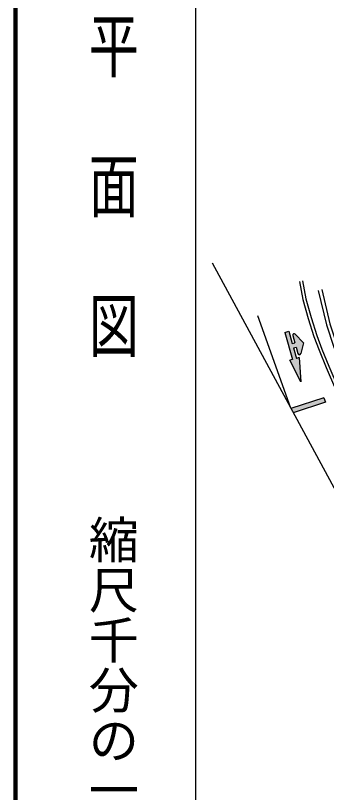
# Model space of a CAD drawing. Units: millimetres at full size, sheet at 1:1000; details may follow other scales. Extents: x 40000 to 680000, y 20000 to 380000.
# Drawn here: x 40000 to 71128, y 263250 to 340888 of the extents above; entities that cross this region are included whole.
import ezdxf
from ezdxf.enums import TextEntityAlignment as Align

# ---------------------------------------------------------------- set-up
doc = ezdxf.new("R2010")
doc.units = ezdxf.units.MM
doc.header["$LTSCALE"] = 1000
for name, color, linetype, lineweight in [('M-BGD', 7, 'Continuous', 25), ('M-BMK-OTRS', 5, 'Continuous', 25), ('M-STR-STRC', 7, 'Continuous', 25), ('M-TTL', 2, 'Continuous', 140), ('M-TTL-BAND', 7, 'Continuous', 25)]:
    doc.layers.add(name, color=color, linetype=linetype, lineweight=lineweight)
doc.styles.add('@ＭＳ ゴシック', font='')
doc.styles.get('@ＭＳ ゴシック').set_extended_font_data('@MS Gothic')

msp = doc.modelspace()

# ---------------------------------------------------------------- hatches: boundary and pattern name
at = {"layer": 'M-STR-STRC'}
for points in [[(67954, 308193), (67689, 308117), (67343, 309334), (66961, 309225), (67730, 306521), (67465, 306446), (68576, 304270), (68377, 306705), (68112, 306630), (67817, 307668), (68081, 307743), (68265, 307099, 0.77336), (68555, 307106), (68811, 308193), (68004, 309051, 0.78564), (67751, 308908)], [(71013, 302261), (70873, 302688), (67570, 301604), (67788, 301202)]]:
    msp.add_hatch(color=256, dxfattribs=at).paths.add_polyline_path(points)

# ---------------------------------------------------------------- linework, layer by layer
at = {"layer": 'M-BGD'}
for points in [[(68418, 314322), (68775, 312506), (69293, 310621), (69871, 308827), (70390, 307435), (71084, 305729), (72036, 303550), (72581, 302428), (73105, 301380)], [(68713, 314380), (69067, 312574), (69580, 310707), (70155, 308925), (70669, 307544), (71361, 305846), (72308, 303675), (72850, 302560), (73373, 301515)], [(70311, 313423), (71122, 309974), (71863, 307762), (73129, 304917), (75050, 301561), (77293, 298524), (80327, 294773), (82981, 293691)], [(70652, 313503), (71459, 310070), (72190, 307889), (73442, 305075), (75343, 301753), (77570, 298738), (80543, 295063), (83114, 294015)]]:
    msp.add_lwpolyline(points, dxfattribs=at)
at = {"layer": 'M-BMK-OTRS'}
msp.add_line((59676, 316170), (100192, 241407), dxfattribs=at)
at = {"layer": 'M-STR-STRC'}
for p, q in [((64226, 310928), (67525, 301688)), ((66961, 309225), (67343, 309334)), ((66961, 309225), (67730, 306521)), ((67343, 309334), (67689, 308117)), ((68811, 308193), (68004, 309051)), ((67751, 308908), (67954, 308193)), ((67689, 308117), (67954, 308193)), ((67817, 307668), (68081, 307743)), ((67817, 307668), (68112, 306630)), ((68081, 307743), (68265, 307099)), ((68811, 308193), (68555, 307106)), ((68377, 306705), (68112, 306630)), ((68377, 306705), (68576, 304270)), ((67730, 306521), (67465, 306446)), ((68576, 304270), (67465, 306446)), ((70873, 302688), (67570, 301604)), ((71013, 302261), (67788, 301202)), ((70873, 302688), (71013, 302261))]:
    msp.add_line(p, q, dxfattribs=at)
for centre, start, end in [((67895, 308949), 43.24852, 195.86718), ((68409, 307140), 195.86718, 346.73535)]:
    msp.add_arc(centre, 150, start, end, dxfattribs=at)
at = {"layer": 'M-TTL'}
msp.add_line((40000, 380000), (40000, 20000), dxfattribs=at)
at = {"layer": 'M-TTL-BAND'}
msp.add_line((58000, 370000), (58000, 20000), dxfattribs=at)

# ---------------------------------------------------------------- texts
at = {"layer": 'M-TTL-BAND', "style": '@ＭＳ ゴシック', "width": 1.4}
msp.add_text('平  面  図', height=3666, rotation=270, dxfattribs=at).set_placement((49777, 306475), align=Align.MIDDLE_RIGHT)
at = {"layer": 'M-TTL-BAND', "style": '@ＭＳ ゴシック'}
msp.add_text('縮尺千分の一', height=3666, rotation=270, dxfattribs=at).set_placement((49777, 261030), align=Align.MIDDLE_RIGHT)

doc.saveas('drawing.dxf')
